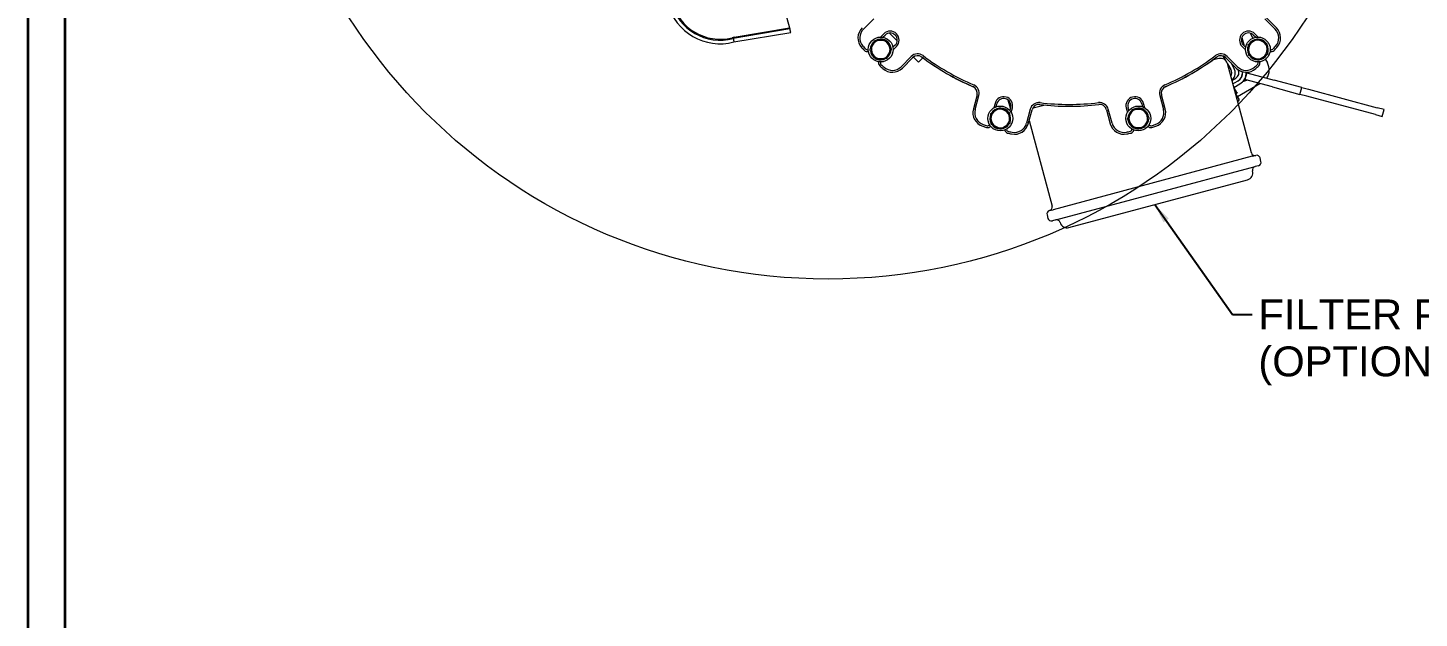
# Model space of a CAD drawing. Header units: inches. Extents: x 17 to 469, y 7 to 301.
# Drawn here: x 17.5 to 115.3, y 177.3 to 218.8 of the extents above; entities that cross this region are included whole.
import ezdxf

# ---------------------------------------------------------------- set-up
doc = ezdxf.new("R2010")
doc.units = ezdxf.units.IN
doc.header["$LTSCALE"] = 14
doc.header["$MEASUREMENT"] = 0
doc.layers.get('0').update_dxf_attribs({"lineweight": 25})
for name, color, linetype, lineweight in [('Border', 7, 'Continuous', 35), ('Dimension (ANSI)', 7, 'Continuous', 25), ('Symbol', 7, 'Continuous', 25), ('Visible', 7, 'Continuous', 18)]:
    doc.layers.add(name, color=color, linetype=linetype, lineweight=lineweight)
doc.styles.add('MEMCOR Medium', font='arial.ttf')
doc.styles.add('Standard D-E', font='arial.ttf')
doc.dimstyles.new('Default (ANSI)', dxfattribs={"dimscale": 14, "dimtxt": 0.15, "dimasz": 0.098425, "dimexe": 0.125, "dimexo": 0.0625, "dimgap": 0.031496, "dimtad": 0, "dimtih": 1, "dimtoh": 1, "dimdec": 4, "dimrnd": 1e-08, "dimzin": 3, "dimdsep": 46, "dimlunit": 5, "dimtxsty": 'MEMCOR Medium', "dimcen": 0.09, "dimdle": 0.393701, "dimclrd": 256, "dimclre": 256, "dimclrt": 256, "dimadec": 0, "dimazin": 1, "dimtfac": 0.8, "dimtofl": 0, "dimtmove": 0, "dimatfit": 3, "dimfxl": 1, "dimfrac": 1, "dimtolj": 1, "dimtzin": 4, "dimlwd": -1, "dimlwe": -1, "dimarcsym": 0})
doc.dimstyles.new('Default D-E$7', dxfattribs={"dimscale": 14, "dimtxt": 0.15, "dimasz": 0.098425, "dimexe": 0.125, "dimexo": 0.0625, "dimgap": 0.031496, "dimtad": 0, "dimtih": 1, "dimtoh": 1, "dimrnd": 1e-08, "dimzin": 4, "dimdsep": 46, "dimtxsty": 'Standard D-E', "dimcen": 0.09, "dimdle": 0.393701, "dimclrd": 256, "dimclre": 256, "dimclrt": 256, "dimadec": 0, "dimazin": 1, "dimtfac": 1, "dimtofl": 0, "dimtmove": 0, "dimatfit": 3, "dimfxl": 1, "dimtolj": 1, "dimtzin": 4, "dimlwd": -1, "dimlwe": -1, "dimarcsym": 0})

# ---------------------------------------------------------------- blocks, each defined once
blk = doc.blocks.new('Borders 22x34_D')
at = {"layer": 'Border'}
for p, q in [((1.25, 21.5), (1.25, 0.5)), ((1.4375, 0.5), (1.4375, 21.3125))]:
    blk.add_line(p, q, dxfattribs=at)
blk = doc.blocks.new('*D26')
at = {"layer": 'Defpoints', "color": 0, "transparency": 16777216}
for p in [(137.211, 172.305), (137.211, 155.885), (101.212, 148.704)]:
    blk.add_point(p, dxfattribs=at)
at = {"layer": 'Dimension (ANSI)', "transparency": 16777216}
for p, q in [((101.212, 149.579), (101.212, 174.055)), ((137.211, 156.76), (137.211, 174.055)), ((102.59, 172.305), (111.629, 172.305)), ((135.834, 172.305), (126.795, 172.305))]:
    blk.add_line(p, q, dxfattribs=at)
for points in [[(102.59, 172.535), (102.59, 172.076), (101.212, 172.305)], [(135.834, 172.535), (135.834, 172.076), (137.211, 172.305)]]:
    blk.add_solid(points, dxfattribs=at)
at = {"layer": 'Dimension (ANSI)', "transparency": 16777216, "char_height": 2.1, "attachment_point": 5, "style": 'MEMCOR Medium'}
for s, insert in [('\\A1; 36 in', (119.212, 173.819)), ('\\A1;[914.4 mm]', (119.212, 170.518))]:
    blk.add_mtext(s, dxfattribs=dict(at, insert=insert))

msp = doc.modelspace()

# ---------------------------------------------------------------- linework, layer by layer
at = {"layer": 'Visible'}
for p, q in [((70.49118, 220.84432), (71.04358, 218.78273)), ((76.24235, 218.69682), (76.96364, 219.41812)), ((104.46029, 219.41812), (105.18158, 218.69682)), ((105.2735, 218.78874), (104.55221, 219.51004)), ((71.06214, 218.71346), (67.08513, 218.03764)), ((67.13825, 217.79309), (71.12713, 218.47092)), ((67.15641, 218.12218), (71.04358, 218.78273)), ((71.04358, 218.78273), (71.06214, 218.71346)), ((71.12713, 218.47092), (71.06214, 218.71346)), ((77.66938, 218.37023), (77.43905, 218.1399)), ((77.60935, 218.12635), (77.7613, 218.2783)), ((78.61216, 217.87292), (78.06303, 218.42206)), ((103.43017, 218.40986), (103.62626, 218.07022)), ((103.66263, 218.2783), (103.81458, 218.12635)), ((103.98488, 218.1399), (103.75455, 218.37023)), ((76.5803, 217.28115), (76.5801, 217.28095)), ((77.84869, 217.87929), (77.8454, 217.87297)), ((78.46841, 217.5712), (78.31646, 217.41924)), ((78.33, 217.24894), (78.56033, 217.47927)), ((102.84047, 218.09914), (102.97091, 217.61232)), ((102.86359, 217.47927), (103.09393, 217.24894)), ((103.10747, 217.41924), (102.95552, 217.5712)), ((102.97091, 217.61232), (102.9916, 217.53512)), ((103.35453, 217.65858), (103.36085, 217.6553)), ((104.84383, 217.28095), (104.84363, 217.28115)), ((77.47105, 216.38999), (77.47125, 216.39019)), ((79.60822, 216.77354), (78.88693, 216.05224)), ((78.97885, 215.96032), (79.70015, 216.68161)), ((80.10536, 216.37972), (79.7556, 216.72948)), ((80.10536, 216.37972), (80.41077, 216.68513)), ((101.2158, 216.6244), (100.76461, 216.50351)), ((101.51767, 216.80583), (101.69495, 216.49876)), ((101.72378, 216.68161), (102.44508, 215.96032)), ((102.537, 216.05224), (101.81571, 216.77354)), ((103.5105, 209.99233), (101.82817, 216.27085)), ((101.82959, 216.26557), (102.06997, 215.84921)), ((102.28648, 215.97421), (102.08881, 216.31659)), ((102.24279, 216.16261), (102.19398, 216.13443)), ((103.95267, 216.39019), (103.95287, 216.38999)), ((104.49482, 216.56583), (104.63892, 216.31626)), ((102.14329, 215.0948), (102.41645, 215.25251)), ((103.18513, 215.62746), (103.05572, 215.1445)), ((103.33203, 215.5881), (103.15092, 215.63663)), ((103.18513, 215.62746), (105.11698, 215.10982)), ((103.25805, 215.67304), (103.33203, 215.5881)), ((102.21028, 214.8448), (102.54145, 215.036)), ((102.27727, 214.5948), (102.70109, 214.83949)), ((102.49698, 214.24302), (102.30648, 214.57299)), ((102.39731, 214.1468), (102.51373, 214.21402)), ((104.11688, 214.86016), (102.52648, 213.94194)), ((102.57609, 215.056), (102.54145, 215.036)), ((102.90839, 215.00413), (103.20262, 215.10514)), ((103.02151, 215.15367), (103.20262, 215.10514)), ((104.98757, 214.62686), (103.05572, 215.1445)), ((104.98757, 214.62686), (106.91942, 214.10922)), ((107.04883, 214.59219), (105.11698, 215.10982)), ((106.91942, 214.10922), (107.04883, 214.59219)), ((107.04883, 214.59219), (107.53179, 214.46278)), ((107.53179, 214.46278), (112.36142, 213.16868)), ((84.23187, 214.06522), (83.96786, 213.07991)), ((84.09343, 213.04627), (84.35744, 214.03157)), ((85.49257, 213.47694), (85.40826, 213.16231)), ((85.56252, 213.23573), (85.61814, 213.4433)), ((86.57086, 213.13519), (86.41973, 213.69922)), ((89.0153, 213.35529), (88.1758, 213.13035)), ((95.80579, 213.4433), (95.86141, 213.23573)), ((96.01567, 213.16231), (95.93136, 213.47694)), ((97.06649, 214.03157), (97.3305, 213.04627)), ((97.45607, 213.07991), (97.19206, 214.06522)), ((102.40548, 214.15152), (102.65788, 213.71434)), ((102.53257, 213.64199), (102.65788, 213.71434)), ((102.64061, 213.64988), (102.54522, 213.5948)), ((102.64061, 213.64988), (102.65788, 213.71434)), ((107.40239, 213.97981), (106.91942, 214.10922)), ((112.23201, 212.68572), (107.40239, 213.97981)), ((85.89332, 213.14144), (85.89364, 213.13432)), ((86.58407, 213.18448), (86.52845, 212.97691)), ((86.62533, 212.83619), (86.70964, 213.15083)), ((87.97, 213.06359), (87.70599, 212.07828)), ((87.83156, 212.04464), (88.09557, 213.02995)), ((87.89032, 212.26393), (89.50457, 206.23945)), ((93.32836, 213.02995), (93.59237, 212.04464)), ((93.71794, 212.07828), (93.45393, 213.06359)), ((94.71429, 213.15083), (94.7986, 212.83619)), ((94.89548, 212.97691), (94.83986, 213.18448)), ((95.22911, 213.06065), (95.23294, 213.05464)), ((112.23201, 212.68572), (112.71498, 212.55631)), ((112.84439, 213.03927), (112.36142, 213.16868)), ((112.71498, 212.55631), (112.84439, 213.03927)), ((85.09394, 211.98923), (85.09387, 211.98896)), ((86.31093, 211.66285), (86.31101, 211.66312)), ((95.11292, 211.66312), (95.113, 211.66285)), ((96.33006, 211.98896), (96.32999, 211.98923)), ((103.5752, 209.75085), (89.56928, 205.99797)), ((103.5752, 209.75085), (103.81668, 209.81555)), ((104.18757, 209.3973), (104.12287, 209.63878)), ((89.76339, 205.27353), (103.76932, 209.02641)), ((104.0108, 209.09111), (103.76932, 209.02641)), ((90.68195, 204.7432), (103.23899, 208.10785)), ((89.15102, 205.62708), (89.21572, 205.3856)), ((89.3278, 205.93327), (89.56928, 205.99797)), ((89.76339, 205.27353), (89.52191, 205.20882))]:
    msp.add_line(p, q, dxfattribs=at)
for centre, radius in [((73.75073, 241.12041), 40), ((77.45515, 217.26504), 0.875), ((103.96878, 217.26504), 0.875), ((85.85963, 212.41271), 0.875), ((95.56429, 212.41271), 0.875)]:
    msp.add_circle(centre, radius, dxfattribs=at)
for centre, radius, start, end in [((66.16667, 221.47612), 3.80903, 195, 284.7779913), ((66.16667, 221.47612), 3.55903, 195, 284.9553659), ((66.16667, 221.47612), 3.48763, 195, 283.8729797), ((67.51241, 216.02721), 2.125, 99.644175, 103.8729797), ((76.85753, 218.08164), 1, 135, 221.9214093), ((76.85753, 218.08164), 0.87, 135, 221.9214093), ((78.11486, 217.92475), 0.63, 315, 135), ((78.11486, 217.92475), 0.5, 315, 135), ((103.30907, 217.92475), 0.63, 45, 225), ((103.30907, 217.92475), 0.5, 45, 225), ((104.5664, 218.08164), 0.87, 318.0785907, 45), ((104.5664, 218.08164), 1, 318.0785907, 45), ((90.71196, 230.52186), 19.62, 221.9214093, 222.7809716), ((90.71196, 230.52186), 19.49, 221.9214093, 222.7809716), ((76.49525, 217.3658), 0.25, 222.7809716, 292.2613125), ((76.49525, 217.3658), 0.12, 222.7809716, 315), ((77.45515, 217.26504), 0.7295, 126.6021669, 178.4838842), ((77.45515, 217.26504), 0.7295, 186.6021669, 238.4838842), ((77.45515, 217.26504), 0.656, 152.5430255, 212.5430255), ((77.45515, 217.26504), 0.656, 92.5430255, 152.5430255), ((77.45515, 217.26504), 0.7295, 66.6021669, 118.4838842), ((77.45515, 217.26504), 0.656, 32.5430255, 92.5430255), ((77.45515, 217.26504), 0.7295, 57.3529514, 58.4838842), ((77.45515, 217.26504), 0.7295, 6.6021669, 57.3529514), ((77.45515, 217.26504), 0.7295, 306.6021669, 358.4838842), ((77.45515, 217.26504), 0.656, 332.5430255, 32.5430255), ((103.96878, 217.26504), 0.7295, 156.6021669, 208.4838842), ((103.96878, 217.26504), 0.656, 122.5430255, 182.5430255), ((103.96878, 217.26504), 0.656, 182.5430255, 242.5430255), ((103.96878, 217.26504), 0.7295, 147.3529514, 148.4838842), ((103.96878, 217.26504), 0.7295, 96.6021669, 147.3529514), ((103.96878, 217.26504), 0.656, 62.5430255, 122.5430255), ((103.96878, 217.26504), 0.7295, 36.6021669, 88.4838842), ((103.96878, 217.26504), 0.656, 2.5430255, 62.5430255), ((103.96878, 217.26504), 0.656, 302.5430255, 2.5430255), ((103.96878, 217.26504), 0.7295, 336.6021669, 28.4838842), ((104.92868, 217.3658), 0.25, 247.7386875, 317.2190284), ((104.92868, 217.3658), 0.12, 225, 317.2190284), ((90.71196, 230.52186), 19.49, 317.2190284, 318.0785907), ((90.71196, 230.52186), 19.62, 317.2190284, 318.0785907), ((77.45515, 217.26504), 0.656, 212.5430255, 272.5430255), ((77.45515, 217.26504), 0.7295, 246.6021669, 298.4838842), ((77.55591, 216.30514), 0.25, 157.7386875, 227.2190284), ((77.55591, 216.30514), 0.12, 135, 227.2190284), ((90.71196, 230.52186), 19.49, 227.2190284, 228.0785907), ((77.45515, 217.26504), 0.656, 272.5430255, 332.5430255), ((80.0537, 216.32806), 0.63, 53.0967498, 135), ((80.0537, 216.32806), 0.5, 53.0967498, 135), ((90.71196, 230.52186), 17.25021, 233.0490654, 246.9509346), ((90.71196, 230.52186), 17.25, 233.0967498, 246.9032502), ((90.71196, 230.52186), 17.12, 233.0967498, 246.9032502), ((90.71196, 230.52186), 17.12, 293.0967498, 306.9032502), ((90.71196, 230.52186), 17.25021, 293.0490654, 306.9509346), ((90.71196, 230.52186), 17.25, 293.0967498, 306.9032502), ((101.37023, 216.32806), 0.63, 45, 126.9032502), ((101.37023, 216.32806), 0.5, 45, 126.9032502), ((101.34521, 216.14144), 0.5, 15, 105), ((103.96878, 217.26504), 0.7295, 216.6021669, 268.4838842), ((103.96878, 217.26504), 0.656, 242.5430255, 302.5430255), ((90.71196, 230.52186), 19.49, 311.9214093, 312.7809716), ((103.86802, 216.30514), 0.12, 312.7809716, 45), ((103.86802, 216.30514), 0.25, 312.7809716, 22.2613125), ((103.96878, 217.26504), 0.7295, 276.6021669, 328.4838842), ((103.77289, 215.81626), 1, 325.458746, 30), ((90.71196, 230.52186), 19.62, 227.2190284, 228.0785907), ((78.27174, 216.66742), 1, 228.0785907, 315), ((78.27174, 216.66742), 0.87, 228.0785907, 315), ((101.68892, 215.62921), 0.44, 328.0883173, 30), ((101.68892, 215.62921), 0.69, 310.8244887, 30), ((102.19645, 215.63356), 0.44, 300, 28.8866629), ((103.15218, 216.66742), 1, 225, 311.9214093), ((103.15218, 216.66742), 0.87, 225, 311.9214093), ((102.19645, 215.63356), 0.69, 300, 5.8920329), ((102.25109, 215.61892), 0.65, 300, 7.2387146), ((102.25109, 215.61892), 0.9, 300, 3.0896913), ((102.25109, 215.61892), 0.9, 1.1276202, 3.0896913), ((90.71196, 230.52186), 19.62, 311.9214093, 312.7809716), ((83.74891, 214.19463), 0.5, 345, 66.9032502), ((83.74891, 214.19463), 0.63, 345, 66.9032502), ((97.67502, 214.19463), 0.63, 113.0967498, 195), ((97.67502, 214.19463), 0.5, 113.0967498, 195), ((102.25109, 215.61892), 0.9, 316.9140662, 328.8723798), ((86.1011, 213.31389), 0.63, 345, 165), ((86.1011, 213.31389), 0.5, 345, 165), ((88.57854, 212.90054), 0.63, 83.0967498, 165), ((88.57854, 212.90054), 0.5, 83.0967498, 165), ((90.71196, 230.52186), 17.25021, 263.0490654, 276.9509346), ((90.71196, 230.52186), 17.25, 263.0967498, 276.9032502), ((90.71196, 230.52186), 17.12, 263.0967498, 276.9032502), ((92.84539, 212.90054), 0.63, 15, 96.9032502), ((92.84539, 212.90054), 0.5, 15, 96.9032502), ((95.32283, 213.31389), 0.63, 15, 195), ((95.32283, 213.31389), 0.5, 15, 195), ((84.93378, 212.82109), 1, 165, 251.9214093), ((84.93378, 212.82109), 0.87, 165, 251.9214093), ((85.85963, 212.41271), 0.7295, 156.6021669, 208.4838842), ((85.85963, 212.41271), 0.656, 122.5430255, 182.5430255), ((85.85963, 212.41271), 0.656, 182.5430255, 242.5430255), ((85.85963, 212.41271), 0.7295, 96.6021669, 148.4838842), ((85.85963, 212.41271), 0.656, 62.5430255, 122.5430255), ((85.85963, 212.41271), 0.7295, 87.3529514, 88.4838842), ((85.85963, 212.41271), 0.7295, 36.6021669, 87.3529514), ((85.85963, 212.41271), 0.656, 2.5430255, 62.5430255), ((85.85963, 212.41271), 0.656, 302.5430255, 2.5430255), ((85.85963, 212.41271), 0.7295, 336.6021669, 28.4838842), ((88.30521, 212.64738), 0.5, 105, 110.9328828), ((95.56429, 212.41271), 0.7295, 126.6021669, 178.4838842), ((95.56429, 212.41271), 0.7295, 186.6021669, 238.4838842), ((95.56429, 212.41271), 0.656, 152.5430255, 212.5430255), ((95.56429, 212.41271), 0.656, 92.5430255, 152.5430255), ((95.56429, 212.41271), 0.7295, 117.3529514, 118.4838842), ((95.56429, 212.41271), 0.7295, 66.6021669, 117.3529514), ((95.56429, 212.41271), 0.656, 32.5430255, 92.5430255), ((95.56429, 212.41271), 0.7295, 6.6021669, 58.4838842), ((95.56429, 212.41271), 0.7295, 306.6021669, 358.4838842), ((95.56429, 212.41271), 0.656, 332.5430255, 32.5430255), ((96.49015, 212.82109), 0.87, 288.0785907, 15), ((96.49015, 212.82109), 1, 288.0785907, 15), ((90.71196, 230.52186), 19.62, 251.9214093, 252.7809716), ((90.71196, 230.52186), 19.49, 251.9214093, 252.7809716), ((84.97795, 212.02002), 0.25, 252.7809716, 322.2613125), ((84.97795, 212.02002), 0.12, 252.7809716, 345), ((85.85963, 212.41271), 0.7295, 216.6021669, 268.4838842), ((85.85963, 212.41271), 0.656, 242.5430255, 302.5430255), ((85.85963, 212.41271), 0.7295, 276.6021669, 328.4838842), ((86.42684, 211.63179), 0.25, 187.7386875, 257.2190284), ((86.42684, 211.63179), 0.12, 165, 257.2190284), ((90.71196, 230.52186), 19.62, 257.2190284, 258.0785907), ((90.71196, 230.52186), 19.49, 257.2190284, 258.0785907), ((86.86563, 212.30346), 1, 258.0785907, 345), ((86.86563, 212.30346), 0.87, 258.0785907, 345), ((94.55829, 212.30346), 1, 195, 281.9214093), ((94.55829, 212.30346), 0.87, 195, 281.9214093), ((90.71196, 230.52186), 19.49, 281.9214093, 282.7809716), ((90.71196, 230.52186), 19.62, 281.9214093, 282.7809716), ((95.56429, 212.41271), 0.656, 212.5430255, 272.5430255), ((94.99709, 211.63179), 0.12, 282.7809716, 15), ((94.99709, 211.63179), 0.25, 282.7809716, 352.2613125), ((95.56429, 212.41271), 0.7295, 246.6021669, 298.4838842), ((95.56429, 212.41271), 0.656, 272.5430255, 332.5430255), ((96.44597, 212.02002), 0.25, 217.7386875, 287.2190284), ((96.44597, 212.02002), 0.12, 195, 287.2190284), ((90.71196, 230.52186), 19.49, 287.2190284, 288.0785907), ((90.71196, 230.52186), 19.62, 287.2190284, 288.0785907), ((103.75198, 210.05704), 0.25, 195, 285), ((103.88139, 209.57407), 0.25, 15, 105), ((103.94609, 209.33259), 0.25, 285, 15), ((103.10958, 208.59081), 0.5, 285, 15), ((103.83402, 208.78492), 0.25, 105, 195), ((89.3925, 205.69179), 0.25, 105, 195), ((89.26309, 206.17475), 0.25, 285, 15), ((89.4572, 205.45031), 0.25, 195, 285), ((89.8281, 205.03205), 0.25, 15, 105), ((90.55254, 205.22616), 0.5, 195, 285)]:
    msp.add_arc(centre, radius, start, end, dxfattribs=at)
msp.add_open_spline([(67.08513, 218.03764), (67.1029, 217.95617), (67.12062, 217.87459), (67.13825, 217.79309)], degree=3, dxfattribs=at)
for points, weights in [([(76.69841, 217.23144), (76.792, 217.41154), (76.87305, 217.56751)], [1, 1.0379548493, 1]), ([(76.90215, 216.91216), (76.8076, 217.06034), (76.69841, 217.23144)], [1, 1.0379548493, 1]), ([(76.87305, 217.56751), (76.95409, 217.72349), (77.04768, 217.90359)], [1, 1.0379548493, 1]), ([(77.04768, 217.90359), (77.25044, 217.9126), (77.42605, 217.9204)], [1, 1.0379548493, 1]), ([(77.42605, 217.9204), (77.60165, 217.9282), (77.80441, 217.9372)], [1, 1.0379548493, 1]), ([(77.80441, 217.9372), (77.9136, 217.7661), (78.00815, 217.61793)], [1, 1.0379548493, 1]), ([(78.00815, 217.61793), (78.10271, 217.46975), (78.21189, 217.29865)], [1, 1.0379548493, 1]), ([(78.21189, 217.29865), (78.1183, 217.11855), (78.03726, 216.96257)], [1, 1.0379548493, 1]), ([(103.29662, 217.61431), (103.46772, 217.72349), (103.61589, 217.81804)], [1, 1.0379548493, 1]), ([(103.31342, 217.23594), (103.30562, 217.41154), (103.29662, 217.61431)], [1, 1.0379548493, 1]), ([(103.33023, 216.85757), (103.32122, 217.06034), (103.31342, 217.23594)], [1, 1.0379548493, 1]), ([(103.61589, 217.81804), (103.76407, 217.9126), (103.93517, 218.02178)], [1, 1.0379548493, 1]), ([(103.93517, 218.02178), (104.11527, 217.9282), (104.27125, 217.84715)], [1, 1.0379548493, 1]), ([(104.27125, 217.84715), (104.42722, 217.7661), (104.60733, 217.67252)], [1, 1.0379548493, 1]), ([(104.60733, 217.67252), (104.61633, 217.46975), (104.62413, 217.29415)], [1, 1.0379548493, 1]), ([(104.62413, 217.29415), (104.63193, 217.11855), (104.64094, 216.91578)], [1, 1.0379548493, 1]), ([(77.10589, 216.59289), (76.99671, 216.76398), (76.90215, 216.91216)], [1, 1.0379548493, 1]), ([(77.48426, 216.60969), (77.30866, 216.60189), (77.10589, 216.59289)], [1, 1.0379548493, 1]), ([(77.86263, 216.6265), (77.65986, 216.61749), (77.48426, 216.60969)], [1, 1.0379548493, 1]), ([(78.03726, 216.96257), (77.95621, 216.8066), (77.86263, 216.6265)], [1, 1.0379548493, 1]), ([(103.66631, 216.68294), (103.51033, 216.76398), (103.33023, 216.85757)], [1, 1.0379548493, 1]), ([(104.00239, 216.50831), (103.82228, 216.60189), (103.66631, 216.68294)], [1, 1.0379548493, 1]), ([(104.32166, 216.71204), (104.17349, 216.61749), (104.00239, 216.50831)], [1, 1.0379548493, 1]), ([(104.64094, 216.91578), (104.46984, 216.8066), (104.32166, 216.71204)], [1, 1.0379548493, 1]), ([(102.30648, 214.57299), (102.29521, 214.57068), (102.28441, 214.56816)], [1, 1.00398697922, 1.00713633144]), ([(102.28973, 214.60199), (102.28973, 214.60199), (102.30648, 214.57299)], [1, 1.0379548493, 1]), ([(102.39652, 214.14976), (102.44721, 214.1869), (102.49698, 214.24302)], [1.0159264152, 1.02658664945, 1]), ([(102.49698, 214.24302), (102.51373, 214.21402), (102.51373, 214.21402)], [1, 1.0379548493, 1]), ([(85.18748, 212.76198), (85.35857, 212.87116), (85.50675, 212.96571)], [1, 1.0379548493, 1]), ([(85.20428, 212.38361), (85.19648, 212.55921), (85.18748, 212.76198)], [1, 1.0379548493, 1]), ([(85.22108, 212.00524), (85.21208, 212.20801), (85.20428, 212.38361)], [1, 1.0379548493, 1]), ([(85.50675, 212.96571), (85.65493, 213.06027), (85.82602, 213.16945)], [1, 1.0379548493, 1]), ([(85.82602, 213.16945), (86.00613, 213.07587), (86.1621, 212.99482)], [1, 1.0379548493, 1]), ([(86.1621, 212.99482), (86.31808, 212.91377), (86.49818, 212.82019)], [1, 1.0379548493, 1]), ([(86.49818, 212.82019), (86.50719, 212.61742), (86.51499, 212.44182)], [1, 1.0379548493, 1]), ([(86.51499, 212.44182), (86.52279, 212.26622), (86.53179, 212.06345)], [1, 1.0379548493, 1]), ([(94.80756, 212.37911), (94.90114, 212.55921), (94.98219, 212.71518)], [1, 1.0379548493, 1]), ([(95.01129, 212.05983), (94.91674, 212.20801), (94.80756, 212.37911)], [1, 1.0379548493, 1]), ([(94.98219, 212.71518), (95.06323, 212.87116), (95.15682, 213.05126)], [1, 1.0379548493, 1]), ([(95.15682, 213.05126), (95.35959, 213.06027), (95.53519, 213.06807)], [1, 1.0379548493, 1]), ([(95.53519, 213.06807), (95.71079, 213.07587), (95.91356, 213.08487)], [1, 1.0379548493, 1]), ([(95.91356, 213.08487), (96.02274, 212.91377), (96.11729, 212.7656)], [1, 1.0379548493, 1]), ([(96.11729, 212.7656), (96.21185, 212.61742), (96.32103, 212.44632)], [1, 1.0379548493, 1]), ([(96.32103, 212.44632), (96.22745, 212.26622), (96.1464, 212.11024)], [1, 1.0379548493, 1]), ([(85.55716, 211.83061), (85.40119, 211.91165), (85.22108, 212.00524)], [1, 1.0379548493, 1]), ([(85.89324, 211.65598), (85.71314, 211.74956), (85.55716, 211.83061)], [1, 1.0379548493, 1]), ([(86.21252, 211.85971), (86.06434, 211.76516), (85.89324, 211.65598)], [1, 1.0379548493, 1]), ([(86.53179, 212.06345), (86.36069, 211.95427), (86.21252, 211.85971)], [1, 1.0379548493, 1]), ([(95.21503, 211.74056), (95.10585, 211.91165), (95.01129, 212.05983)], [1, 1.0379548493, 1]), ([(95.5934, 211.75736), (95.4178, 211.74956), (95.21503, 211.74056)], [1, 1.0379548493, 1]), ([(95.97177, 211.77417), (95.769, 211.76516), (95.5934, 211.75736)], [1, 1.0379548493, 1]), ([(96.1464, 212.11024), (96.06535, 211.95427), (95.97177, 211.77417)], [1, 1.0379548493, 1])]:
    msp.add_rational_spline(points, weights, degree=2, dxfattribs=at)

# ---------------------------------------------------------------- block references
at = {"xscale": 14, "yscale": 14, "zscale": 14}
msp.add_blockref('Borders 22x34_D', (0, 0), dxfattribs=at)

# ---------------------------------------------------------------- texts
at = {"layer": 'Symbol', "insert": (104.00348, 199.68502), "char_height": 2.1000001, "width": 41.2429149, "attachment_point": 1, "line_spacing_factor": 0.944221, "style": 'Standard D-E'}
msp.add_mtext('\\fArial|b0|i0;FILTER PROGRAMMER\\P\\fArial|b0|i0;(OPTIONAL MOUNTING SIDE)', dxfattribs=at)

# ---------------------------------------------------------------- dimensions: what is measured, and where the dimension line sits
at = {"layer": 'Dimension (ANSI)'}
dim = msp.add_linear_dim(base=(137.21146, 172.30519), p1=(101.21196, 148.70389), p2=(137.21146, 155.88514), text=' <> in\\X[914.4 mm]', dimstyle='Default (ANSI)', override={"dimgap": 0.031496, "dimtih": 0, "dimtoh": 0, "dimdec": 4, "dimpost": '', "dimtol": 0, "dimlim": 0, "dimtp": 0, "dimtm": 0, "dimtdec": 2, "dimatfit": 1}, dxfattribs=at)
dim.commit()
dim.dimension.update_dxf_attribs({"geometry": '*D26', "text_midpoint": (119.21209, 172.30519), "dimtype": 160})

# ---------------------------------------------------------------- leaders
at = {"layer": 'Symbol', "annotation_type": 0, "has_hookline": 1, "hookline_direction": 0, "text_width": 40.95287}
msp.add_leader([(96.72354, 206.36204), (102.18458, 198.63502), (103.56253, 198.63502)], dimstyle='Default D-E$7', override={"dimtad": 0}, dxfattribs=at)

doc.saveas('drawing.dxf')
